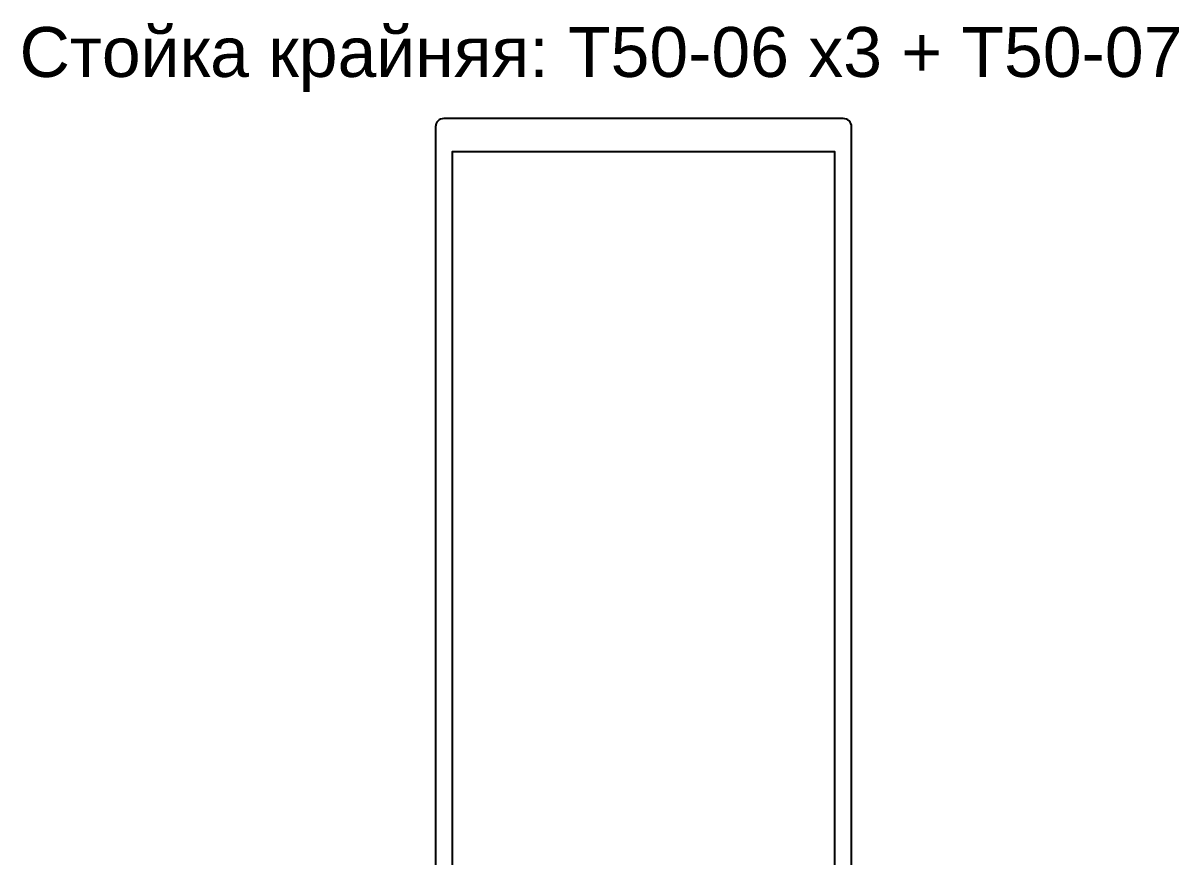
# Model space of a CAD drawing. Header units: millimetres. Extents: x 1744 to 18744, y -2272 to 2782.
# Drawn here: x 10888.4 to 11027.3, y -759.4 to -659.2 of the extents above; entities that cross this region are included whole.
import ezdxf

# ---------------------------------------------------------------- set-up
doc = ezdxf.new("R2010")
doc.units = ezdxf.units.MM
doc.layers.add('подписи', color=7, linetype='Continuous')
doc.styles.get("Standard").update_dxf_attribs({"font": 'arial.ttf'})

# ---------------------------------------------------------------- blocks, each defined once
blk = doc.blocks.new('КП45548')
at = {"color": 146, "true_color": 0x105689}
blk.add_lwpolyline([(-24.99999999999818, 21.49999999999911, 0.4142135623730118), (-24.49999999999818, 20.9999999999991), (-23.57082039324996, 20.9999999999991, 0.1164338214658053), (-23.43665631459953, 21.03167184269843), (-22.66583592134884, 21.41708203932378, 0.2840790438402317), (-22.49999999999818, 21.68541019662281), (-22.49999999999818, 22.19999999999801, 0.4142135623732063), (-22.79999999999745, 22.49999999999729), (-23.5, 22.49999999999911), (-23.5, 23.99999999999911), (-23.08786796564346, 24.41213203435383, 0.198912367379568), (-23, 24.62426406870965), (-23, 24.99999999999911), (-19.43541019662552, 25.00000000000092, 0.2840790438404264), (-19.16708203932649, 25.16583592134977), (-19.00000000000182, 25.50000000000093), (-18.83291796067715, 25.16583592134977, 0.2840790438404148), (-18.56458980337629, 24.99999999999911), (-15, 24.99999999999911), (-14.99999999999818, 24.62426406870965, 0.1989123673792402), (-14.91213203435473, 24.41213203435474), (-14.5, 23.99999999999729), (-14.49999999999818, 22.49999999999729), (-15.19999999999891, 22.4999999999982, 0.4142135623735113), (-15.5, 22.19999999999801), (-15.49999999999818, 21.68541019662281, 0.2840790438401846), (-15.33416407864933, 21.41708203932287), (-14.56334368539865, 21.03167184269752, 0.1164338214657435), (-14.42917960675004, 20.9999999999982), (-13.5, 20.9999999999982, 0.4142135623731451), (-13, 21.4999999999982), (-13, 24.99999999999911), (-5.000000000001818, 24.99999999999911), (-5.000000000014551, 11.12426406872056, 0.1989123673796802), (-4.912132034371096, 10.91213203436383), (-4.50000000001637, 10.50000000000729), (-4.912132034372914, 10.08786796565165, 0.1989123673796616), (-5.000000000001818, 9.875735931295836), (-5.000000000001818, 0.5000000000000142, 0.4142135623730951), (-4.500000000001818, 1.42e-14), (-3.124264068712363, 1.42e-14, 0.1989123673796436), (-2.912132034356545, 0.087867965644378), (-2.087867965645273, 0.9121320343556503, 0.1989123673796784), (-2, 1.124264068711468), (-2, 1.464589803375034, 0.2840790438404123), (-2.165835921350661, 1.73291796067498), (-2.5, 1.900000000000559), (-2.165835921350661, 2.067082039325228, 0.2840790438404123), (-2, 2.335410196624266), (-2, 3.264589803374306, 0.2840790438404123), (-2.165835921350661, 3.532917960675163), (-2.5, 3.699999999999831), (-2.165835921350661, 3.8670820393245, 0.2840790438404123), (-2, 4.135410196625358), (-2, 5.064589803375397, 0.2840790438404123), (-2.165835921350661, 5.332917960674437), (-2.5, 5.499999999999103), (-2.165835921350661, 5.667082039325592, 0.2840790438404123), (-2, 5.935410196624629), (-2, 6.864589803374668, 0.2840790438404123), (-2.165835921350661, 7.132917960675526), (-2.5, 7.300000000000196), (-2.165835921350661, 7.467082039324862, 0.2840790438404123), (-2, 7.735410196624813), (-2, 8.664589803374852, 0.2840790438404123), (-2.165835921350661, 8.932917960674798), (-2.5, 9.099999999999467), (-2.165835921350661, 9.267082039324137, 0.2840790438404123), (-2, 9.535410196624994), (-2, 10.46458980337503, 0.2840790438404123), (-2.165835921350661, 10.73291796067407), (-2.5, 10.90000000000056), (-2.165835921350661, 11.06708203932523, 0.2840790438404123), (-2, 11.33541019662426), (-2, 12.26458980337431, 0.2840790438404123), (-2.165835921350661, 12.53291796067516), (-2.5, 12.69999999999983), (-2.165835921350661, 12.8670820393245, 0.2840790438403665), (-2, 13.13541019662536), (-2, 14.06458980337539, 0.2840790438404123), (-2.165835921350661, 14.33291796067443), (-2.5, 14.4999999999991), (-2.165835921350661, 14.66708203932559, 0.2840790438404123), (-2, 14.93541019662463), (-2, 15.86458980337467, 0.2840790438404123), (-2.165835921350661, 16.13291796067553), (-2.5, 16.30000000000019), (-2, 18.00000000000001), (0, 19.00000000000001), (2, 18.00000000000001), (2, 17.63541019662536, 0.2840790438404123), (2.165835921348838, 17.3670820393245), (2.5, 17.19999999999983), (2.165835921348838, 17.03291796067516, 0.2840790438403895), (2, 16.76458980337431), (2, 15.83541019662426, 0.2840790438404123), (2.165835921348838, 15.56708203932523), (2.5, 15.40000000000056), (2.165835921348838, 15.23291796067407, 0.2840790438404123), (2, 14.96458980337503), (2, 14.03541019662499, 0.2840790438404123), (2.165835921348838, 13.76708203932414), (2.5, 13.59999999999947), (2.165835921348838, 13.4329179606748, 0.2840790438404123), (2, 13.16458980337485), (2, 12.23541019662481, 0.2840790438404123), (2.165835921348838, 11.96708203932486), (2.5, 11.80000000000019), (2.165835921348838, 11.63291796067553, 0.2840790438404123), (2, 11.36458980337467), (2, 10.43541019662463, 0.2840790438404123), (2.165835921348838, 10.16708203932559), (2.5, 9.9999999999991), (2.165835921348838, 9.832917960674436, 0.2840790438404123), (2, 9.564589803375396), (2, 8.635410196625358, 0.2840790438404123), (2.165835921348838, 8.3670820393245), (2.5, 8.199999999999832), (2.165835921348838, 8.03291796067516, 0.2840790438404123), (2, 7.764589803374307), (2, 6.835410196624267, 0.2840790438404123), (2.165835921348838, 6.567082039325227), (2.5, 6.400000000000559), (2.165835921348838, 6.232917960674072, 0.2840790438404123), (2, 5.964589803375034), (2, 5.035410196624994, 0.2840790438404123), (2.165835921348838, 4.767082039324137), (2.5, 4.599999999999464), (2.165835921348838, 4.432917960674799, 0.2840790438404123), (2, 4.164589803374852), (2, 3.235410196624811, 0.2840790438404123), (2.165835921348838, 2.967082039324863), (2.5, 2.800000000000192), (2.165835921348838, 2.632917960675523, 0.2840790438404123), (2, 2.364589803374669), (2, 1.124264068711468, 0.1989123673796754), (2.087867965643454, 0.9121320343556503), (2.912132034354725, 0.087867965644378, 0.1989123673796406), (3.124264068710544, 1.42e-14), (4.5, 1.42e-14, 0.4142135623730951), (5, 0.5000000000000142), (5, 9.87573593128856, 0.198912367379658), (4.912132034356543, 10.08786796564438), (4.5, 10.50000000000001), (4.912132034356543, 10.91213203435565, 0.198912367379658), (5, 11.12426406871147), (5, 24.99999999999911), (13, 24.99999999999911), (13.00000000000182, 21.50000000000092, 0.4142135623729619), (13.50000000000182, 21.00000000000092), (14.42917960675186, 21.00000000000092, 0.1164338214658053), (14.56334368540047, 21.03167184270025), (15.33416407865115, 21.41708203932559, 0.2840790438402317), (15.50000000000182, 21.68541019662463), (15.50000000000182, 22.19999999999983, 0.4142135623732063), (15.20000000000254, 22.50000000000001), (14.50000000000182, 22.50000000000092), (14.50000000000182, 24.00000000000093), (14.91213203435654, 24.41213203435565, 0.1989123673795477), (15, 24.62426406871147), (15, 25.00000000001184), (18.56458980337447, 25.00000000001184, 0.2840790438404264), (18.83291796067351, 25.1658359213625), (18.99999999999818, 25.50000000001184), (19.16708203932467, 25.1658359213625, 0.2840790438404148), (19.43541019662371, 25.00000000001184), (23, 25.00000000001184), (23.00000000000182, 24.62426406871147, 0.1989123673792402), (23.08786796564527, 24.41213203435656), (23.50000000000182, 23.99999999999911), (23.50000000000182, 22.50000000000001), (22.80000000000109, 22.50000000000001, 0.4142135623734279), (22.5, 22.19999999999983), (22.50000000000182, 21.68541019662463, 0.2840790438401846), (22.66583592135066, 21.41708203932468), (23.43665631460135, 21.03167184270025, 0.1164338214657435), (23.57082039325178, 21.00000000000001), (24.5, 21.00000000000001, 0.4142135623731618), (25, 21.50000000000002), (25, 119, 0.4142135623730951), (24, 120), (-24, 120, 0.4142135623730951), (-25, 119)], format="xyb", close=True, dxfattribs=at)
blk.add_lwpolyline([(-3.5, 27.00000000000001), (-3.499999999998181, 20.9999999999991), (3.5, 21.00000000000092), (3.5, 27.00000000000001), (23, 27.00000000000001), (23, 116), (-23, 116), (-23, 27.00000000000001)], close=True, dxfattribs=at)

msp = doc.modelspace()

# ---------------------------------------------------------------- block references
msp.add_blockref('КП45548', (10962.94813988072, -790.6404626256066))

# ---------------------------------------------------------------- texts
at = {"layer": 'подписи'}
msp.add_text('Стойка крайняя: Т50-06 x3 + Т50-07', height=6, dxfattribs=at).set_placement((10887.94813988072, -665.6404626256065))

doc.saveas('drawing.dxf')
